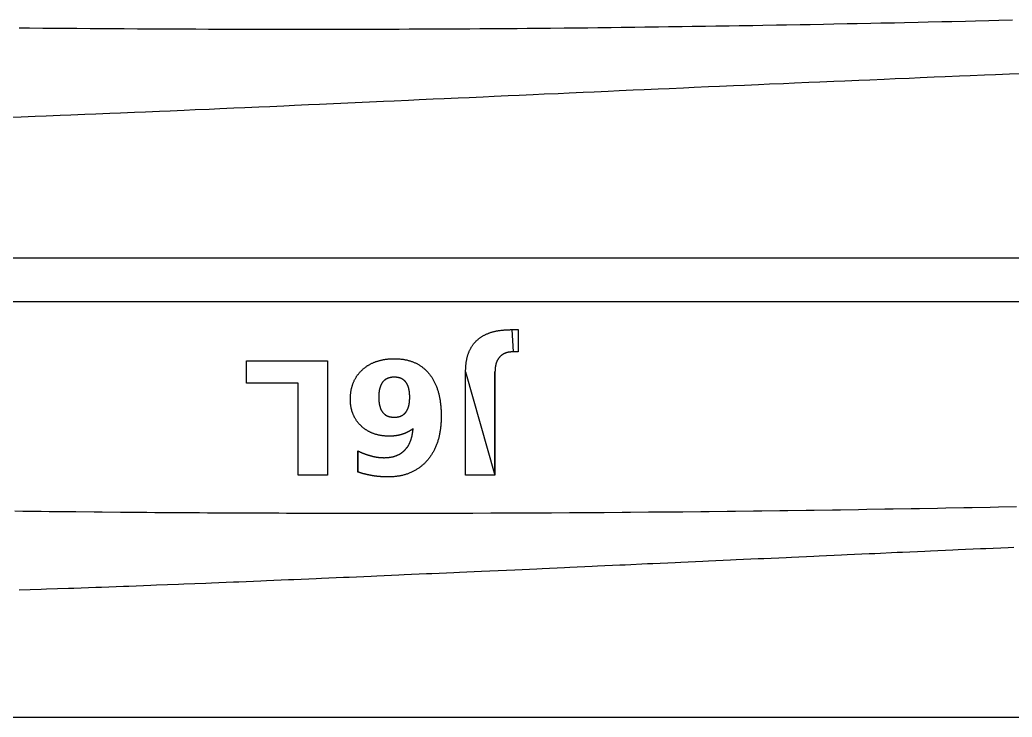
# Model space of a CAD drawing. Extents: x 27 to 271, y 44 to 138.
# Drawn here: x 53.84 to 80.66, y 68.87 to 87.73 of the extents above; entities that cross this region are included whole.
import ezdxf

# ---------------------------------------------------------------- set-up
doc = ezdxf.new("R2010")
doc.units = 0
doc.layers.add('jig_layer', color=7, linetype='CONTINUOUS')
doc.layers.add('jig_number_layer', color=7, linetype='CONTINUOUS')

msp = doc.modelspace()

# ---------------------------------------------------------------- linework, layer by layer
at = {"layer": 'jig_layer', "color": 7}
for points in [[(66.641088, 87.492839), (66.911488, 87.495831), (67.278287, 87.497807), (67.548687, 87.500826), (67.915587, 87.503818), (68.185888, 87.506809), (68.552788, 87.509801), (68.823086, 87.512793), (69.189987, 87.515784), (69.460288, 87.519792), (69.827188, 87.523799), (70.097588, 87.526791), (70.464587, 87.530798), (70.734987, 87.534806), (71.102087, 87.538813), (71.372487, 87.543809), (71.739687, 87.547816), (72.010188, 87.552812), (72.377387, 87.556819), (72.647889, 87.561815), (73.015187, 87.56681), (73.285689, 87.571805), (73.652987, 87.577817), (73.923689, 87.582812), (74.290987, 87.588823), (74.561587, 87.593819), (74.928987, 87.59983), (75.199689, 87.605841), (75.567088, 87.611853), (75.837788, 87.617864), (76.205187, 87.624863), (76.475988, 87.630874), (76.843486, 87.637873), (77.114287, 87.643885), (77.481788, 87.650884), (77.752688, 87.657883), (78.120288, 87.664882), (78.391187, 87.671881), (78.758788, 87.679868), (79.029687, 87.686895), (79.397389, 87.694911), (79.668187, 87.702869), (80.035888, 87.710884), (80.306788, 87.718871), (80.674588, 87.727874)], [(53.820187, 87.513803), (54.097188, 87.511827), (54.460188, 87.506804), (54.737189, 87.505675)], [(54.737189, 87.505839), (55.099187, 87.501831), (55.377187, 87.499856), (55.739188, 87.49582), (56.016189, 87.494691)], [(56.016189, 87.494838), (56.379189, 87.491846), (56.656187, 87.490717)], [(56.656187, 87.490841), (57.019187, 87.48785), (57.296188, 87.486721)], [(57.296188, 87.486839), (57.658189, 87.484864), (57.937188, 87.483735)], [(57.937188, 87.483839), (58.298187, 87.481864), (58.358188, 87.480735)], [(58.358188, 87.480839), (58.592187, 87.480839), (58.937189, 87.478864), (58.995189, 87.478838), (59.251187, 87.478838), (59.576188, 87.476863), (59.633189, 87.476843), (59.903188, 87.476843), (60.270187, 87.475714)], [(60.270187, 87.475838), (60.540189, 87.475838), (60.907188, 87.47471)], [(60.907188, 87.474839), (61.177187, 87.475968)], [(61.177187, 87.475838), (61.544189, 87.47471)], [(61.544189, 87.474839), (61.815187, 87.475968)], [(61.815187, 87.475838), (62.182189, 87.47471)], [(62.182189, 87.474839), (62.452188, 87.475968)], [(62.452188, 87.475838), (62.818188, 87.475838), (63.089189, 87.477814), (63.456188, 87.477839), (63.726187, 87.478968)], [(63.726187, 87.478836), (64.093189, 87.479965)], [(64.093189, 87.47984), (64.363188, 87.481816), (64.729687, 87.481838), (65.000087, 87.483814), (65.366889, 87.484943)], [(65.366889, 87.484836), (65.637289, 87.487827), (66.004087, 87.488956)], [(66.004087, 87.48884), (66.274188, 87.491832), (66.641088, 87.492961)], [(80.887999, 86.266144), (80.592199, 86.255052), (80.210098, 86.239163), (79.9142, 86.227959), (79.531997, 86.211957), (79.236, 86.200555), (78.853597, 86.18444), (78.557498, 86.172926), (78.175, 86.15667), (77.878799, 86.14507), (77.496199, 86.12856), (77.199998, 86.116763), (76.817398, 86.100169), (76.5212, 86.088259), (76.138498, 86.071467), (75.842297, 86.059359), (75.459799, 86.042454), (75.1637, 86.030262), (74.7813, 86.013357), (74.4853, 86.001052), (74.103097, 85.984063), (73.807297, 85.971758), (73.425098, 85.954655), (73.1294, 85.942265), (72.747299, 85.925078), (72.451699, 85.912491), (72.069799, 85.895163), (71.774298, 85.882575), (71.392598, 85.865162), (71.097199, 85.852462), (70.715598, 85.835077), (70.420298, 85.822293), (70.0389, 85.804795), (69.743698, 85.791897), (69.362399, 85.7744), (69.067398, 85.761502), (68.686197, 85.744004), (68.391199, 85.730994), (68.010199, 85.713383), (67.715398, 85.700373), (67.334598, 85.682875), (67.039899, 85.66978), (66.659198, 85.652282), (66.364699, 85.639187), (65.984199, 85.621689), (65.689799, 85.608481), (65.309397, 85.591068), (65.015, 85.57786), (64.634799, 85.560475), (64.340599, 85.547239), (63.960398, 85.529826), (63.666198, 85.516618), (63.2862, 85.499431), (62.318499, 85.455819), (61.938899, 85.438914), (61.645199, 85.425621), (61.265799, 85.408829), (60.972198, 85.395621), (60.592798, 85.378913), (60.2994, 85.365705), (59.920197, 85.349195), (59.626799, 85.335987), (59.247699, 85.31959), (58.954297, 85.306495), (58.575298, 85.29038), (58.282098, 85.277313), (57.903299, 85.261424), (57.610299, 85.248414), (57.231698, 85.232807), (56.938799, 85.219796), (56.560398, 85.2045), (56.267598, 85.191602), (55.889398, 85.176701), (55.5967, 85.163803), (55.218398, 85.149213), (54.9259, 85.1364), (54.5479, 85.122091), (54.255498, 85.109391), (53.877599, 85.095393), (53.585398, 85.08289)], [(27.122401, 81.293989), (150.656502, 81.293989)], [(157.391631, 80.096554), (27.19053, 80.096554), (27.19053, 75.118956)], [(53.704527, 74.445193), (53.921527, 74.442088), (54.418529, 74.437093), (54.634528, 74.434186), (55.130528, 74.429586), (55.347529, 74.426679), (55.843528, 74.422474), (56.059527, 74.419934), (56.555527, 74.416067), (56.772528, 74.413527), (57.268528, 74.410056), (57.485528, 74.407798), (57.981528, 74.404863), (58.198529, 74.402887)], [(58.198529, 74.402698), (58.694529, 74.400158), (58.911527, 74.398183), (59.407529, 74.396207), (59.623528, 74.394514), (60.119528, 74.393103), (60.336529, 74.391409), (60.837527, 74.390281), (61.048527, 74.388869), (61.109527, 74.388779), (61.561528, 74.388215), (61.760529, 74.387086), (61.819528, 74.386919), (62.293528, 74.386637), (62.473527, 74.38579), (62.529528, 74.385632), (63.019528, 74.385734), (63.240528, 74.384887), (63.729529, 74.385452), (63.950528, 74.384887)], [(63.950528, 74.384698), (64.439529, 74.385827)], [(64.439529, 74.3857), (64.660529, 74.385418)], [(64.660529, 74.385299), (65.150529, 74.38671), (65.371528, 74.386496), (65.859527, 74.388189)], [(65.859527, 74.388299), (66.080527, 74.388299), (66.569528, 74.390557), (66.790528, 74.390698), (67.280528, 74.39352), (67.501527, 74.39378), (67.989529, 74.396913), (68.210529, 74.397477), (68.700529, 74.401033), (68.921528, 74.401598), (69.410428, 74.405633), (69.631427, 74.40648), (70.120129, 74.410939), (70.341129, 74.412068), (70.830527, 74.416951), (71.051428, 74.418362)], [(71.051428, 74.418195), (71.540627, 74.423586), (71.761728, 74.424997), (72.250929, 74.430782), (72.471929, 74.432476)], [(72.471929, 74.432603), (72.961127, 74.438699), (73.182127, 74.440674), (73.671328, 74.447306), (73.892328, 74.449282), (74.381628, 74.456422), (74.602727, 74.45868), (75.092029, 74.466018), (75.313227, 74.468558), (75.802628, 74.476319), (76.023727, 74.478859), (76.513329, 74.487213), (76.734529, 74.490035), (77.224029, 74.498699), (77.445328, 74.501803), (77.934927, 74.510891), (78.156229, 74.51408), (78.646028, 74.523676), (78.867229, 74.527091), (79.357028, 74.537053), (79.578327, 74.540665), (80.068228, 74.551051), (80.289527, 74.554861), (80.779329, 74.565557)], [(37.578707, 72.065489), (37.009304, 72.080588), (36.869206, 72.082281), (36.303006, 72.10119), (36.164006, 72.10373), (35.602108, 72.126788), (35.464307, 72.1304), (34.907406, 72.157889), (34.771203, 72.162489), (34.220906, 72.194786), (34.086907, 72.200685), (33.545707, 72.238091), (33.414609, 72.245203), (32.885408, 72.288086), (32.758307, 72.296496), (32.245805, 72.345089), (32.124207, 72.354883), (31.727405, 72.398887), (31.487406, 72.394992), (31.487406, 70.868088), (27.167447, 70.868088), (27.167447, 68.868083), (164.035607, 68.868083), (164.035607, 73.817889)], [(80.707303, 73.455789), (80.558205, 73.44958), (79.955305, 73.422882), (79.806205, 73.416673), (79.203705, 73.389862), (79.054706, 73.383653), (78.452204, 73.356757), (78.303303, 73.350464), (77.701103, 73.323455), (77.552104, 73.317049), (76.950104, 73.289842), (76.801305, 73.283436), (76.199503, 73.256032), (76.050704, 73.249626), (75.449306, 73.222222), (75.300504, 73.215731), (74.699204, 73.188242), (74.550504, 73.181751), (73.949405, 73.15415), (73.800803, 73.147659), (73.199904, 73.120058), (73.051306, 73.113454), (72.450706, 73.085852), (72.302203, 73.079361), (71.701906, 73.05176), (71.553406, 73.045156), (70.953305, 73.017554), (70.805003, 73.01095), (70.205205, 72.983349), (70.056906, 72.976745), (69.457206, 72.949257), (69.308904, 72.942568), (68.709605, 72.915164), (68.561404, 72.908476), (67.962105, 72.881185), (67.813905, 72.874496), (67.214804, 72.84729), (66.320004, 72.807096), (65.721504, 72.780285), (65.573605, 72.773681), (64.975404, 72.747095), (64.827506, 72.740463), (64.229505, 72.714075), (64.081705, 72.707471), (63.484004, 72.681366), (63.336204, 72.674762), (62.738505, 72.648967), (62.590804, 72.642363), (61.993306, 72.616963), (61.845605, 72.610359), (61.248406, 72.585354), (61.100803, 72.57875), (60.504005, 72.554253), (60.356504, 72.547649), (59.759904, 72.523547), (59.612505, 72.517056), (59.016206, 72.493462), (58.868705, 72.486971), (58.272505, 72.463857), (58.125205, 72.457451), (57.529205, 72.434845), (57.381905, 72.428551), (56.786306, 72.406453), (56.639104, 72.400159), (56.043706, 72.378767), (55.896606, 72.372473), (55.301704, 72.351758), (55.154604, 72.345549), (54.559906, 72.325455), (54.413003, 72.319359), (53.818604, 72.299971)]]:
    msp.add_lwpolyline(points, dxfattribs=at)
at = {"layer": 'jig_number_layer', "color": 7}
for points in [[(67.147206, 79.350638), (67.308436, 79.350638), (67.308436, 78.749121), (67.184414, 78.749121), (67.147206, 79.350638), (67.147206, 79.350638), (67.147206, 79.350638), (67.147206, 79.350638)], [(62.159396, 75.41703), (61.363581, 75.41703), (61.363581, 77.90163), (59.966248, 77.90163), (59.966248, 78.503144), (62.159396, 78.503144), (62.159396, 75.41703), (62.159396, 75.41703), (62.159396, 75.41703), (62.159396, 75.41703), (62.159396, 75.41703), (62.159396, 75.41703)], [(66.682118, 75.41703), (65.886302, 75.41703), (65.886302, 78.203422), (66.682118, 75.41703), (66.682118, 75.41703), (66.682118, 75.41703), (66.682118, 75.41703)], [(66.682118, 78.203422), (66.682118, 75.41703), (66.682118, 75.41703), (66.682118, 78.203422), (66.682118, 78.203422), (66.682118, 78.203422), (66.682118, 78.203422)], [(63.959802, 76.979723), (63.959802, 76.979723), (63.959802, 76.979723), (63.959802, 76.979723), (63.959802, 76.979723), (63.959802, 76.979723)], [(62.975885, 75.497644), (62.975885, 76.068148), (62.975885, 75.497644), (62.975885, 75.497644), (62.975885, 75.497644), (62.975885, 75.497644), (62.975885, 75.497644), (62.975885, 75.497644), (62.975885, 75.497644)]]:
    msp.add_lwpolyline(points, close=True, dxfattribs=at)
for points, knots in [([(65.886302, 78.203422), (65.886942, 78.216556), (65.888223, 78.242823), (65.89015, 78.282222), (65.892391, 78.32157), (65.895166, 78.36085), (65.898495, 78.400052), (65.902598, 78.439162), (65.907629, 78.478144), (65.913705, 78.516955), (65.920662, 78.553848), (65.928461, 78.588789), (65.936888, 78.621791), (65.946358, 78.654533), (65.956893, 78.686971), (65.968483, 78.71907), (65.981157, 78.750762), (65.994912, 78.78201), (66.009782, 78.81275), (66.025352, 78.842187), (66.041546, 78.870308), (66.058259, 78.897128), (66.075898, 78.923339), (66.094447, 78.948905), (66.113892, 78.973788), (66.134221, 78.997933), (66.155415, 79.021301), (66.17746, 79.043846), (66.200559, 79.065736), (66.224733, 79.086882), (66.24992, 79.107277), (66.275867, 79.126727), (66.302518, 79.14523), (66.329808, 79.162808), (66.357681, 79.179464), (66.386094, 79.195199), (66.414992, 79.210048), (66.445615, 79.224619), (66.477991, 79.238786), (66.51213, 79.252428), (66.54667, 79.26499), (66.581567, 79.276489), (66.616775, 79.28696), (66.652248, 79.296437), (66.687956, 79.304925), (66.72386, 79.312463), (66.762062, 79.319479), (66.802571, 79.325783), (66.845364, 79.331329), (66.888288, 79.335901), (66.931306, 79.339631), (66.974392, 79.342671), (67.017538, 79.345144), (67.060731, 79.347197), (67.103961, 79.34899), (67.132785, 79.350085), (67.147197, 79.350632)], [0, 0, 0, 0, 0.039449, 0.078894, 0.11834, 0.157682, 0.197023, 0.236365, 0.275646, 0.314926, 0.3542, 0.388255, 0.422311, 0.456367, 0.490489, 0.524609, 0.55873, 0.592868, 0.627011, 0.661151, 0.69275, 0.724342, 0.755936, 0.78751, 0.819082, 0.850655, 0.882178, 0.913703, 0.945226, 0.977627, 1.010029, 1.04243, 1.074889, 1.107341, 1.139794, 1.172281, 1.204764, 1.237248, 1.274005, 1.310763, 1.347521, 1.384248, 1.420974, 1.457702, 1.494386, 1.531068, 1.567751, 1.610895, 1.654044, 1.697192, 1.740385, 1.783576, 1.826766, 1.870033, 1.9133, 1.956567, 1.956567, 1.956567, 1.956567]), ([(67.184414, 78.749121), (67.17875, 78.748839), (67.167421, 78.748274), (67.15043, 78.747365), (67.133461, 78.746332), (67.116521, 78.745107), (67.099617, 78.743632), (67.082753, 78.741853), (67.065944, 78.739664), (67.049214, 78.736989), (67.033278, 78.733913), (67.01814, 78.730484), (67.003803, 78.726754), (66.989585, 78.722552), (66.9755, 78.717899), (66.961568, 78.712782), (66.947812, 78.707205), (66.934256, 78.70115), (66.920927, 78.694608), (66.908128, 78.687744), (66.895859, 78.680594), (66.884123, 78.673182), (66.872654, 78.665365), (66.861448, 78.657179), (66.850557, 78.648585), (66.83997, 78.639628), (66.829714, 78.630299), (66.819792, 78.620623), (66.810108, 78.610499), (66.80072, 78.599899), (66.791618, 78.588862), (66.782913, 78.577503), (66.774614, 78.565838), (66.766698, 78.553905), (66.759182, 78.541715), (66.752064, 78.529286), (66.745331, 78.516641), (66.738781, 78.503321), (66.732424, 78.489341), (66.726329, 78.474685), (66.720706, 78.459844), (66.715544, 78.44484), (66.710823, 78.429695), (66.706543, 78.414426), (66.702702, 78.39905), (66.699296, 78.383579), (66.696145, 78.367203), (66.693311, 78.349916), (66.690836, 78.331728), (66.688785, 78.313476), (66.687025, 78.295188), (66.685707, 78.276858), (66.684613, 78.258506), (66.683611, 78.240135), (66.682885, 78.221737), (66.682355, 78.209472), (66.682089, 78.20334)], [0, 0, 0, 0, 0.017013, 0.034029, 0.051045, 0.068014, 0.084981, 0.101946, 0.118885, 0.135826, 0.152765, 0.167568, 0.182382, 0.197199, 0.212039, 0.226876, 0.241717, 0.256562, 0.271406, 0.28625, 0.300123, 0.313999, 0.327883, 0.341754, 0.355623, 0.369494, 0.38335, 0.397206, 0.411065, 0.425368, 0.439674, 0.453976, 0.468291, 0.482613, 0.496928, 0.511247, 0.525574, 0.539899, 0.555768, 0.571639, 0.587508, 0.603374, 0.619233, 0.635093, 0.650938, 0.666774, 0.682611, 0.700962, 0.719317, 0.737674, 0.756058, 0.774431, 0.792803, 0.811212, 0.829625, 0.84804, 0.84804, 0.84804, 0.84804]), ([(62.975885, 76.068148), (62.980616, 76.065994), (62.990075, 76.061686), (63.004269, 76.055235), (63.018472, 76.048807), (63.032695, 76.042431), (63.04694, 76.036113), (63.061212, 76.029867), (63.075518, 76.023692), (63.089869, 76.017613), (63.103958, 76.011748), (63.117803, 76.006149), (63.131382, 76.000761), (63.145003, 75.995487), (63.158666, 75.990319), (63.172373, 75.985268), (63.186126, 75.980331), (63.199916, 75.975499), (63.213739, 75.97077), (63.227311, 75.966257), (63.240628, 75.961951), (63.253687, 75.957832), (63.266771, 75.953803), (63.279886, 75.949877), (63.293034, 75.946056), (63.306206, 75.942318), (63.319405, 75.938673), (63.332632, 75.935139), (63.345688, 75.931762), (63.358557, 75.928502), (63.371246, 75.92538), (63.383959, 75.922364), (63.396696, 75.919442), (63.409454, 75.916615), (63.422227, 75.913875), (63.435049, 75.911371), (63.447867, 75.908835), (63.460588, 75.906463), (63.473202, 75.904256), (63.485709, 75.902205), (63.49824, 75.900312), (63.51077, 75.89841), (63.523339, 75.896781), (63.535913, 75.895229), (63.548508, 75.893856), (63.561105, 75.892495), (63.573615, 75.891295), (63.586036, 75.890238), (63.59837, 75.889337), (63.610708, 75.88847), (63.623054, 75.887698), (63.635408, 75.887134), (63.647772, 75.886776), (63.660142, 75.886515), (63.672512, 75.886286), (63.688947, 75.886183), (63.709443, 75.88634), (63.734, 75.887012), (63.758525, 75.88845), (63.783038, 75.890102), (63.807491, 75.892522), (63.831878, 75.895532), (63.856192, 75.899104), (63.8804, 75.903342), (63.903595, 75.908088), (63.925776, 75.913248), (63.946938, 75.918765), (63.967943, 75.924848), (63.988763, 75.931533), (64.009371, 75.938844), (64.029745, 75.946769), (64.049856, 75.955332), (64.069674, 75.964543), (64.088834, 75.974258), (64.107338, 75.984419), (64.125164, 75.995013), (64.142639, 76.006182), (64.159742, 76.017919), (64.176453, 76.030215), (64.192743, 76.043058), (64.208609, 76.056414), (64.224012, 76.070298), (64.239044, 76.084802), (64.253694, 76.099904), (64.267921, 76.115609), (64.281629, 76.131776), (64.294816, 76.148374), (64.307473, 76.165383), (64.319608, 76.182772), (64.331221, 76.200521), (64.34231, 76.218603), (64.353219, 76.23763), (64.363914, 76.257604), (64.374322, 76.278541), (64.384098, 76.299777), (64.39325, 76.321285), (64.401802, 76.343035), (64.409743, 76.365004), (64.4171, 76.387166), (64.423855, 76.409508), (64.43034, 76.433122), (64.43646, 76.458014), (64.442166, 76.484174), (64.447305, 76.510472), (64.451908, 76.536839), (64.456162, 76.563424), (64.459802, 76.589559), (64.4643, 76.617664), (64.464356, 76.638661), (64.477505, 76.677857), (64.459592, 76.661589), (64.450049, 76.655721), (64.439587, 76.64834), (64.429343, 76.641422), (64.418981, 76.634468), (64.408583, 76.627626), (64.398102, 76.620903), (64.387556, 76.614297), (64.376947, 76.607889), (64.366297, 76.601647), (64.355589, 76.595606), (64.344796, 76.589712), (64.333914, 76.583976), (64.322952, 76.578395), (64.311902, 76.572981), (64.300792, 76.567694), (64.289612, 76.562557), (64.278371, 76.557572), (64.267071, 76.552726), (64.255712, 76.548015), (64.2443, 76.543434), (64.232837, 76.538988), (64.221318, 76.534687), (64.209749, 76.530508), (64.198133, 76.526459), (64.186473, 76.522549), (64.174699, 76.518708), (64.162789, 76.514995), (64.150753, 76.511383), (64.138677, 76.507899), (64.126563, 76.50456), (64.114412, 76.501364), (64.102225, 76.498303), (64.090002, 76.495388), (64.077744, 76.49263), (64.065311, 76.489992), (64.052687, 76.487547), (64.039906, 76.485125), (64.027083, 76.482906), (64.01425, 76.480757), (64.00137, 76.478907), (63.988481, 76.477169), (63.975575, 76.475552), (63.962647, 76.474102), (63.949502, 76.472822), (63.936162, 76.47154), (63.922602, 76.470583), (63.909046, 76.469619), (63.895474, 76.468866), (63.881893, 76.468265), (63.86831, 76.467597), (63.854709, 76.46742), (63.84111, 76.467167), (63.821035, 76.467067), (63.794483, 76.467236), (63.761468, 76.468237), (63.728478, 76.46999), (63.695542, 76.47261), (63.662664, 76.475889), (63.629879, 76.480034), (63.597216, 76.485065), (63.564694, 76.49096), (63.533289, 76.497549), (63.503021, 76.504794), (63.473888, 76.512591), (63.444975, 76.52116), (63.416328, 76.530569), (63.387959, 76.540779), (63.359919, 76.551837), (63.332227, 76.563718), (63.30493, 76.576461), (63.278305, 76.589956), (63.252364, 76.604164), (63.227124, 76.619047), (63.202353, 76.634715), (63.178075, 76.651152), (63.154301, 76.668322), (63.13105, 76.686211), (63.108358, 76.704813), (63.086219, 76.724079), (63.064742, 76.743931), (63.043945, 76.764343), (63.02383, 76.785282), (63.004368, 76.806818), (62.985569, 76.828927), (62.967483, 76.851614), (62.950123, 76.874855), (62.933515, 76.89863), (62.917705, 76.922934), (62.902695, 76.947761), (62.888536, 76.973105), (62.875197, 76.998913), (62.862722, 77.025156), (62.851072, 77.051784), (62.840285, 77.078779), (62.830344, 77.106093), (62.821251, 77.133694), (62.812985, 77.161549), (62.805369, 77.190386), (62.798467, 77.220196), (62.792341, 77.250962), (62.787127, 77.281901), (62.782801, 77.312983), (62.779322, 77.344175), (62.77664, 77.375459), (62.774773, 77.406815), (62.773622, 77.438219), (62.773175, 77.470726), (62.773498, 77.50432), (62.774712, 77.538978), (62.776689, 77.573589), (62.779698, 77.608113), (62.783581, 77.642536), (62.788467, 77.676828), (62.79433, 77.710963), (62.801238, 77.744897), (62.808987, 77.77773), (62.817522, 77.809439), (62.826733, 77.840024), (62.836878, 77.870315), (62.847951, 77.900283), (62.859955, 77.929895), (62.872905, 77.959099), (62.886784, 77.987867), (62.901609, 78.016151), (62.917366, 78.043893), (62.934055, 78.071051), (62.951636, 78.097608), (62.970098, 78.12357), (62.989422, 78.148903), (63.009553, 78.173605), (63.03048, 78.19764), (63.052164, 78.220999), (63.07459, 78.243653), (63.097892, 78.265749), (63.122064, 78.287252), (63.147093, 78.308126), (63.172769, 78.328201), (63.199059, 78.347455), (63.225934, 78.365874), (63.253358, 78.383449), (63.281315, 78.400158), (63.309763, 78.416009), (63.339153, 78.431222), (63.369491, 78.445715), (63.400743, 78.459481), (63.432407, 78.47229), (63.464433, 78.484176), (63.496795, 78.495129), (63.529443, 78.50519), (63.562348, 78.514373), (63.59548, 78.522694), (63.630031, 78.530463), (63.666008, 78.537561), (63.703394, 78.543932), (63.740933, 78.549339), (63.778596, 78.553814), (63.816356, 78.557391), (63.854205, 78.560079), (63.892122, 78.561918), (63.930086, 78.562962), (63.969295, 78.563269), (64.009733, 78.562684), (64.051371, 78.561104), (64.092953, 78.558646), (64.13443, 78.554961), (64.175778, 78.550153), (64.216963, 78.544145), (64.257939, 78.536881), (64.298651, 78.528303), (64.337817, 78.518648), (64.375416, 78.508042), (64.411443, 78.496606), (64.447081, 78.483994), (64.482283, 78.470195), (64.517002, 78.455202), (64.55117, 78.43901), (64.584747, 78.421639), (64.617657, 78.403053), (64.6498, 78.383305), (64.681117, 78.362406), (64.711579, 78.340402), (64.74123, 78.317303), (64.770029, 78.29314), (64.797969, 78.267981), (64.825005, 78.241855), (64.851122, 78.214815), (64.876283, 78.186888), (64.900996, 78.157499), (64.925164, 78.12662), (64.948712, 78.094257), (64.971145, 78.061105), (64.992482, 78.027234), (65.012714, 77.992687), (65.03187, 77.957534), (65.04997, 77.921823), (65.067031, 77.885604), (65.083663, 77.847547), (65.099753, 77.807643), (65.115188, 77.765883), (65.12945, 77.723709), (65.142571, 77.681169), (65.154602, 77.638309), (65.165569, 77.595165), (65.175534, 77.551778), (65.184524, 77.508179), (65.192996, 77.462174), (65.200832, 77.41376), (65.207915, 77.362943), (65.213894, 77.311985), (65.218818, 77.260916), (65.222745, 77.209761), (65.225657, 77.158527), (65.227724, 77.107239), (65.228818, 77.055908), (65.229086, 77.004043), (65.228578, 76.951655), (65.227173, 76.898758), (65.224688, 76.845913), (65.221245, 76.793133), (65.21668, 76.740449), (65.210983, 76.687876), (65.204088, 76.635445), (65.195934, 76.583195), (65.186812, 76.533154), (65.176899, 76.485322), (65.166281, 76.43971), (65.154523, 76.394379), (65.141608, 76.349363), (65.127485, 76.304711), (65.112114, 76.260476), (65.095479, 76.216707), (65.077553, 76.173457), (65.058745, 76.131773), (65.039138, 76.091663), (65.018839, 76.053122), (64.997378, 76.015208), (64.974764, 75.977965), (64.951004, 75.941437), (64.926102, 75.905675), (64.900078, 75.870717), (64.872922, 75.836626), (64.84496, 75.803797), (64.816248, 75.772243), (64.786841, 75.741977), (64.756459, 75.712691), (64.725131, 75.684424), (64.692878, 75.65722), (64.65973, 75.631129), (64.625723, 75.606184), (64.590877, 75.582443), (64.555107, 75.559868), (64.518434, 75.538521), (64.480914, 75.518415), (64.442711, 75.499612), (64.403891, 75.482096), (64.364497, 75.465887), (64.3246, 75.450966), (64.284249, 75.437326), (64.24349, 75.424961), (64.20105, 75.413519), (64.156938, 75.403128), (64.111182, 75.393881), (64.065158, 75.386065), (64.018929, 75.379567), (63.972533, 75.374369), (63.926023, 75.3704), (63.879436, 75.367596), (63.832803, 75.365896), (63.796486, 75.365384), (63.770511, 75.36538), (63.754879, 75.36548), (63.739249, 75.365665), (63.723626, 75.365958), (63.708009, 75.366305), (63.692397, 75.366782), (63.67679, 75.367438), (63.661186, 75.368224), (63.645674, 75.369059), (63.630251, 75.369921), (63.614916, 75.370832), (63.599593, 75.37198), (63.58427, 75.373104), (63.568954, 75.37429), (63.553648, 75.375593), (63.538354, 75.377039), (63.523062, 75.378513), (63.507847, 75.380064), (63.492726, 75.381805), (63.47768, 75.383536), (63.462645, 75.385348), (63.447636, 75.387366), (63.432625, 75.389378), (63.417624, 75.391472), (63.402654, 75.393772), (63.387684, 75.396067), (63.372749, 75.398438), (63.357872, 75.40102), (63.343015, 75.403579), (63.328175, 75.406234), (63.313372, 75.409086), (63.298561, 75.4119), (63.283771, 75.414828), (63.269004, 75.417869), (63.254254, 75.420996), (63.239497, 75.424205), (63.224735, 75.427516), (63.209964, 75.430903), (63.195208, 75.434354), (63.180482, 75.437932), (63.165774, 75.441585), (63.151097, 75.44537), (63.136441, 75.449227), (63.121819, 75.453204), (63.107186, 75.457286), (63.092544, 75.461483), (63.077898, 75.465806), (63.063276, 75.470208), (63.048672, 75.474673), (63.034088, 75.479205), (63.01952, 75.483787), (63.004961, 75.488406), (62.990409, 75.49305), (62.980709, 75.496154), (62.97586, 75.497706)], [0, 0, 0, 0, 0.015594, 0.031182, 0.046772, 0.062364, 0.077943, 0.093522, 0.109101, 0.124688, 0.140277, 0.154884, 0.169491, 0.184101, 0.198704, 0.213314, 0.227926, 0.242539, 0.25715, 0.271753, 0.285446, 0.29914, 0.31283, 0.326518, 0.34021, 0.353905, 0.367595, 0.381288, 0.394978, 0.408051, 0.421115, 0.434179, 0.447248, 0.460317, 0.473383, 0.486436, 0.49951, 0.512582, 0.525256, 0.537927, 0.5506, 0.563277, 0.575946, 0.588619, 0.601286, 0.613954, 0.626629, 0.638988, 0.651353, 0.663729, 0.676093, 0.688461, 0.700829, 0.7132, 0.725577, 0.737946, 0.762503, 0.787066, 0.811634, 0.8362, 0.860768, 0.885339, 0.909912, 0.934484, 0.959057, 0.980928, 1.002796, 1.02466, 1.046523, 1.068386, 1.090248, 1.112098, 1.133948, 1.155798, 1.176534, 1.197265, 1.217996, 1.238741, 1.259483, 1.280226, 1.300961, 1.32169, 1.342425, 1.363614, 1.3848, 1.405986, 1.427191, 1.448385, 1.469581, 1.490796, 1.512005, 1.533209, 1.556584, 1.579964, 1.603343, 1.626708, 1.650078, 1.673447, 1.696781, 1.720122, 1.743462, 1.770237, 1.79701, 1.823787, 1.850592, 1.877397, 1.904203, 1.931053, 1.95791, 1.984767, 1.997285, 2.009747, 2.022208, 2.034655, 2.047107, 2.059571, 2.072016, 2.084459, 2.096903, 2.109196, 2.121492, 2.133785, 2.146087, 2.158392, 2.170688, 2.183001, 2.195303, 2.207597, 2.219889, 2.232189, 2.244489, 2.256778, 2.269072, 2.281376, 2.29368, 2.305975, 2.31827, 2.330833, 2.343402, 2.355967, 2.368538, 2.381098, 2.39366, 2.406233, 2.418795, 2.431351, 2.444361, 2.457371, 2.470377, 2.4834, 2.496406, 2.50941, 2.522417, 2.535424, 2.548435, 2.562039, 2.575627, 2.589213, 2.60281, 2.616403, 2.629998, 2.643603, 2.657206, 2.670803, 2.703828, 2.736856, 2.769884, 2.802929, 2.835966, 2.869002, 2.902051, 2.9351, 2.968146, 2.998303, 3.028459, 3.058611, 3.088759, 3.118904, 3.149051, 3.17917, 3.209289, 3.239411, 3.268704, 3.298003, 3.327302, 3.35662, 3.385944, 3.415268, 3.444613, 3.473957, 3.503302, 3.532338, 3.561366, 3.590395, 3.619407, 3.648414, 3.677422, 3.706418, 3.735404, 3.764389, 3.793436, 3.822482, 3.851525, 3.880594, 3.90966, 3.938724, 3.967779, 3.996828, 4.025877, 4.057242, 4.088608, 4.119973, 4.151357, 4.182738, 4.21412, 4.245541, 4.276964, 4.308386, 4.343064, 4.377741, 4.412416, 4.447054, 4.481691, 4.516328, 4.550954, 4.585579, 4.620203, 4.65214, 4.684077, 4.716015, 4.747961, 4.779907, 4.811856, 4.843783, 4.875712, 4.907639, 4.939478, 4.971323, 5.003168, 5.035032, 5.066891, 5.098749, 5.130621, 5.162492, 5.194362, 5.226944, 5.259532, 5.29212, 5.324704, 5.357275, 5.389847, 5.422406, 5.454969, 5.48753, 5.521672, 5.555818, 5.589963, 5.624126, 5.658285, 5.692445, 5.726603, 5.76076, 5.794916, 5.832835, 5.870756, 5.908679, 5.946604, 5.984529, 6.022454, 6.060428, 6.098403, 6.136383, 6.17805, 6.219717, 6.261379, 6.302999, 6.344621, 6.386244, 6.427843, 6.469442, 6.511041, 6.548832, 6.586623, 6.624415, 6.662223, 6.700033, 6.737845, 6.775631, 6.813421, 6.851208, 6.888777, 6.926347, 6.963917, 7.001512, 7.039101, 7.07669, 7.114278, 7.151858, 7.189436, 7.229452, 7.269469, 7.309484, 7.349516, 7.389542, 7.429569, 7.469599, 7.509632, 7.549664, 7.594178, 7.638693, 7.683209, 7.72772, 7.772233, 7.816743, 7.861256, 7.905769, 7.950281, 8.001584, 8.052889, 8.104192, 8.155495, 8.206797, 8.258097, 8.309438, 8.360777, 8.412117, 8.46503, 8.517941, 8.570854, 8.623731, 8.676608, 8.729485, 8.782362, 8.835239, 8.888116, 8.934943, 8.981769, 9.028597, 9.075422, 9.122248, 9.169078, 9.21589, 9.2627, 9.309509, 9.353061, 9.396616, 9.44017, 9.48374, 9.527308, 9.570876, 9.614451, 9.658029, 9.701607, 9.743797, 9.785991, 9.828185, 9.87037, 9.912555, 9.954742, 9.9969, 10.039056, 10.08121, 10.123768, 10.166328, 10.208888, 10.251481, 10.29407, 10.33666, 10.379246, 10.421832, 10.464418, 10.511091, 10.557765, 10.604438, 10.651119, 10.697798, 10.744479, 10.79114, 10.837801, 10.884458, 10.900092, 10.915724, 10.931356, 10.946984, 10.962601, 10.978219, 10.99384, 11.009465, 11.025089, 11.040443, 11.055806, 11.071176, 11.086539, 11.101899, 11.11726, 11.132622, 11.147986, 11.163349, 11.178504, 11.193645, 11.208787, 11.223932, 11.239078, 11.254222, 11.269372, 11.284515, 11.299657, 11.314738, 11.329811, 11.344884, 11.359963, 11.375038, 11.390111, 11.405193, 11.420269, 11.435345, 11.450497, 11.465655, 11.480809, 11.49596, 11.511115, 11.526274, 11.541431, 11.556582, 11.571731, 11.587006, 11.602276, 11.617544, 11.632817, 11.648088, 11.66336, 11.678633, 11.693909, 11.709186, 11.709186, 11.709186, 11.709186]), ([(63.959802, 76.979723), (63.964582, 76.980005), (63.974141, 76.98057), (63.988478, 76.981479), (64.002785, 76.982511), (64.017058, 76.983735), (64.031286, 76.9852), (64.045481, 76.986891), (64.059593, 76.989082), (64.073617, 76.991683), (64.087026, 76.994697), (64.099807, 76.998112), (64.111962, 77.001846), (64.123991, 77.006012), (64.135866, 77.010637), (64.147576, 77.015708), (64.159084, 77.021225), (64.170382, 77.027163), (64.181455, 77.03352), (64.192189, 77.040245), (64.202563, 77.047329), (64.212591, 77.054721), (64.222323, 77.062496), (64.231759, 77.070623), (64.240882, 77.079094), (64.24967, 77.087902), (64.258145, 77.097007), (64.266268, 77.106423), (64.274216, 77.116358), (64.281969, 77.126812), (64.289482, 77.137795), (64.296594, 77.149047), (64.303317, 77.160543), (64.309667, 77.172255), (64.315637, 77.184168), (64.321251, 77.196258), (64.326527, 77.208501), (64.331732, 77.221564), (64.336827, 77.23545), (64.341749, 77.250171), (64.346261, 77.265023), (64.35039, 77.279981), (64.354157, 77.29503), (64.357572, 77.310165), (64.360651, 77.32537), (64.36343, 77.340632), (64.36603, 77.356911), (64.368524, 77.374191), (64.370728, 77.392493), (64.372584, 77.410829), (64.374115, 77.429197), (64.375341, 77.447589), (64.376231, 77.466006), (64.376928, 77.484433), (64.377262, 77.502874), (64.37736, 77.521324), (64.377263, 77.539784), (64.376924, 77.558254), (64.376246, 77.576711), (64.375284, 77.59515), (64.374099, 77.61357), (64.372591, 77.631967), (64.370715, 77.650329), (64.368487, 77.668649), (64.36599, 77.685967), (64.363428, 77.702307), (64.360588, 77.717628), (64.357486, 77.7329), (64.35405, 77.748102), (64.350278, 77.763224), (64.346146, 77.778257), (64.341641, 77.793188), (64.336743, 77.808003), (64.331661, 77.821997), (64.326507, 77.835197), (64.321268, 77.847588), (64.315663, 77.859811), (64.309724, 77.871868), (64.303394, 77.883719), (64.296687, 77.895352), (64.289551, 77.906721), (64.281989, 77.917806), (64.274208, 77.9283), (64.266233, 77.938193), (64.258115, 77.947501), (64.249647, 77.956498), (64.240836, 77.965171), (64.231698, 77.973504), (64.222272, 77.981511), (64.212524, 77.989121), (64.202509, 77.996381), (64.192123, 78.003304), (64.181375, 78.00987), (64.170283, 78.016074), (64.158952, 78.02184), (64.147432, 78.02722), (64.135722, 78.032176), (64.123859, 78.036746), (64.111841, 78.04089), (64.099703, 78.044649), (64.08694, 78.048174), (64.073545, 78.051385), (64.059524, 78.05426), (64.045412, 78.056662), (64.031238, 78.058701), (64.017003, 78.060272), (64.002723, 78.061443), (63.988416, 78.062354), (63.974079, 78.062741), (63.959705, 78.062855), (63.945296, 78.0627), (63.930867, 78.062162), (63.916445, 78.061512), (63.90208, 78.060185), (63.887742, 78.058681), (63.873463, 78.056677), (63.859256, 78.054215), (63.845123, 78.051349), (63.831655, 78.048119), (63.818839, 78.044617), (63.806687, 78.040868), (63.794657, 78.036749), (63.782785, 78.032195), (63.771069, 78.027246), (63.759539, 78.02188), (63.74823, 78.016076), (63.737154, 78.009859), (63.726464, 78.00327), (63.716178, 77.99632), (63.70628, 77.989056), (63.696656, 77.98142), (63.687341, 77.973406), (63.678326, 77.965052), (63.669619, 77.956383), (63.66125, 77.947382), (63.653199, 77.938094), (63.64524, 77.928208), (63.637411, 77.917717), (63.62976, 77.906608), (63.622502, 77.895231), (63.615652, 77.883606), (63.609179, 77.871769), (63.603095, 77.859726), (63.597353, 77.847514), (63.591973, 77.835134), (63.586665, 77.82196), (63.581485, 77.807979), (63.576475, 77.79319), (63.571879, 77.778273), (63.567663, 77.763245), (63.563817, 77.748119), (63.560349, 77.732901), (63.557179, 77.717617), (63.55434, 77.702266), (63.551648, 77.685925), (63.549132, 77.668595), (63.546878, 77.65027), (63.544951, 77.631908), (63.543424, 77.61351), (63.542156, 77.595094), (63.541222, 77.576652), (63.540537, 77.558197), (63.540199, 77.53973), (63.540102, 77.521273), (63.540201, 77.502824), (63.540539, 77.484384), (63.541215, 77.465956), (63.54218, 77.447545), (63.543375, 77.42915), (63.544973, 77.41078), (63.546838, 77.392434), (63.549111, 77.374133), (63.551643, 77.356848), (63.55421, 77.340544), (63.55708, 77.325269), (63.560268, 77.310055), (63.563726, 77.294904), (63.567563, 77.279847), (63.571795, 77.264897), (63.576395, 77.250056), (63.581434, 77.23536), (63.586656, 77.221494), (63.592001, 77.20845), (63.59741, 77.196212), (63.603181, 77.184138), (63.609306, 77.17224), (63.615789, 77.160536), (63.622651, 77.149052), (63.629886, 77.137801), (63.637494, 77.126799), (63.645281, 77.116337), (63.653219, 77.106414), (63.661278, 77.097031), (63.669651, 77.08793), (63.678342, 77.07913), (63.687354, 77.070653), (63.696656, 77.062494), (63.70627, 77.054706), (63.716163, 77.047281), (63.726443, 77.04017), (63.737122, 77.033424), (63.748165, 77.027029), (63.759456, 77.021076), (63.770973, 77.015571), (63.782693, 77.010514), (63.794578, 77.005897), (63.806619, 77.001736), (63.818791, 76.998016), (63.831622, 76.994605), (63.845111, 76.991569), (63.859243, 76.98894), (63.873466, 76.986763), (63.887754, 76.98499), (63.902086, 76.983534), (63.91646, 76.982347), (63.930864, 76.981305), (63.945297, 76.980398), (63.95492, 76.979833), (63.959732, 76.979551)], [0, 0, 0, 0, 0.014363, 0.028729, 0.043095, 0.057397, 0.071702, 0.086004, 0.100277, 0.114538, 0.128786, 0.141497, 0.154216, 0.166924, 0.179679, 0.19244, 0.205196, 0.217957, 0.230721, 0.243492, 0.255946, 0.2684, 0.280854, 0.293308, 0.305749, 0.318195, 0.330627, 0.343058, 0.355491, 0.36879, 0.382093, 0.395401, 0.408717, 0.422039, 0.435361, 0.448687, 0.462021, 0.475351, 0.490866, 0.506389, 0.521912, 0.537425, 0.552938, 0.568448, 0.583967, 0.599476, 0.614982, 0.633422, 0.651851, 0.67028, 0.688708, 0.707142, 0.725576, 0.74402, 0.762462, 0.780904, 0.799369, 0.817844, 0.83632, 0.854774, 0.873234, 0.891694, 0.910147, 0.928602, 0.947056, 0.962634, 0.978218, 0.993798, 1.009384, 1.024968, 1.040552, 1.05615, 1.071751, 1.087356, 1.100809, 1.114261, 1.127708, 1.141142, 1.154577, 1.168007, 1.181419, 1.194836, 1.208253, 1.220601, 1.232947, 1.245297, 1.257658, 1.270027, 1.28239, 1.294751, 1.307118, 1.319491, 1.332188, 1.344895, 1.357607, 1.370321, 1.38303, 1.395746, 1.408452, 1.421159, 1.433859, 1.448167, 1.462474, 1.47679, 1.491108, 1.505427, 1.519746, 1.53409, 1.548428, 1.562767, 1.577212, 1.591651, 1.606086, 1.620511, 1.634921, 1.649334, 1.663757, 1.678172, 1.692587, 1.705301, 1.718022, 1.730733, 1.743442, 1.756159, 1.768882, 1.781583, 1.794285, 1.806976, 1.819245, 1.831518, 1.843798, 1.856092, 1.868374, 1.880661, 1.892944, 1.905237, 1.91753, 1.93101, 1.944498, 1.957987, 1.971484, 1.984972, 1.998454, 2.011954, 2.025449, 2.038945, 2.05456, 2.070171, 2.085782, 2.101382, 2.116991, 2.132598, 2.148204, 2.163816, 2.179428, 2.197885, 2.216348, 2.234813, 2.253269, 2.27173, 2.29019, 2.308662, 2.32713, 2.345598, 2.364034, 2.382478, 2.400923, 2.419351, 2.437786, 2.456222, 2.474667, 2.493104, 2.511542, 2.527071, 2.542616, 2.558164, 2.573701, 2.589236, 2.604773, 2.620308, 2.635841, 2.651374, 2.664752, 2.678128, 2.691509, 2.704892, 2.718266, 2.731642, 2.745018, 2.758387, 2.771763, 2.784135, 2.796503, 2.808864, 2.821226, 2.833599, 2.845975, 2.858338, 2.870706, 2.883075, 2.895828, 2.908588, 2.921351, 2.93411, 2.946871, 2.959635, 2.972354, 2.98508, 2.997811, 3.012175, 3.026548, 3.040925, 3.055334, 3.069736, 3.084139, 3.098602, 3.113062, 3.127521, 3.127521, 3.127521, 3.127521])]:
    msp.add_open_spline(points, degree=3, knots=knots, dxfattribs=at)

doc.saveas('drawing.dxf')
